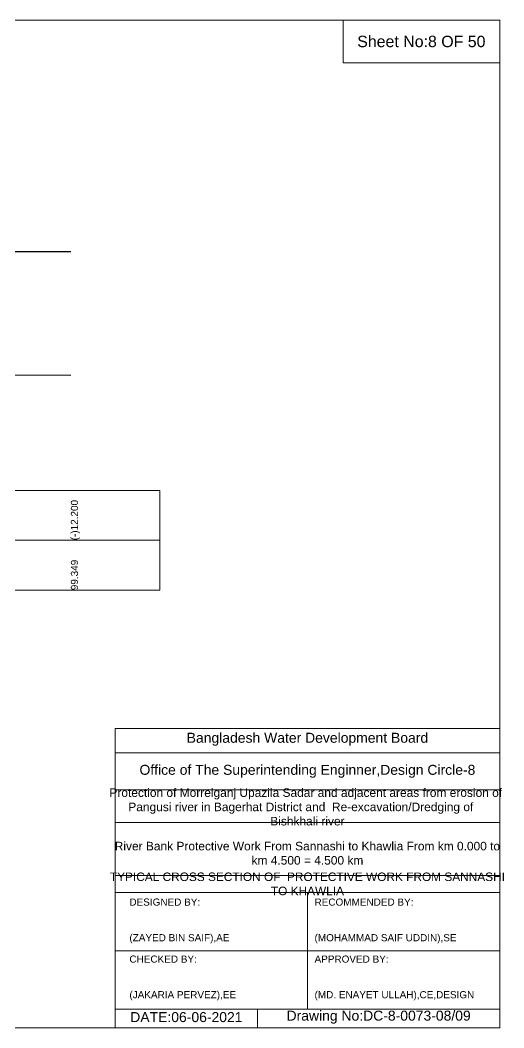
# Model space of a CAD drawing. Header units: inches. Extents: x 89000 to 845029, y -7071 to 0.
# Drawn here: x 211633 to 215029, y -7071 to 0 of the extents above; entities that cross this region are included whole.
import ezdxf

# ---------------------------------------------------------------- set-up
doc = ezdxf.new("R2010")
doc.units = ezdxf.units.IN
doc.header["$LTSCALE"] = 7
doc.header["$MEASUREMENT"] = 0
for name, color, linetype, lineweight in [('Cross section Data Border', 7, 'Continuous', 9), ('Cross Section Labels', 7, 'Continuous', 9), ('Existing_Bed_Level for Xsection', 7, 'Continuous', 25), ('Long Section Labels', 7, 'Continuous', 9)]:
    doc.layers.add(name, color=color, linetype=linetype, lineweight=lineweight)
doc.styles.get("Standard").update_dxf_attribs({"font": 'arial.ttf'})

msp = doc.modelspace()

# ---------------------------------------------------------------- linework, layer by layer
at = {"layer": 'Cross section Data Border'}
msp.add_lwpolyline([(205100, -3300), (212613.21761, -3300), (212613.21761, -4000), (205100, -4000)], close=True, dxfattribs=at)
msp.add_lwpolyline([(205100, -3650), (212613.21761, -3650)], dxfattribs=at)
at = {"layer": 'Cross Section Labels'}
for points in [[(205000, 0), (215000, 0), (215000, -7071), (205000, -7071)], [(213900, 0), (215000, 0), (215000, -300), (213900, -300)]]:
    msp.add_lwpolyline(points, close=True, dxfattribs=at)
for points in [[(212300, -7071), (212300, -4971), (215000, -4971)], [(212300, -5141), (215000, -5141)], [(212300, -5401), (215000, -5401)], [(212300, -5631), (215000, -5631)], [(212300, -6001), (215000, -6001)], [(212300, -6121), (215000, -6121)], [(213650, -6121), (213650, -6941)], [(212300, -6531), (215000, -6531)], [(212300, -6941), (215000, -6941)], [(213300, -6941), (213300, -7071)]]:
    msp.add_lwpolyline(points, dxfattribs=at)
at = {"layer": 'Existing_Bed_Level for Xsection'}
for points in [[(206000, -1623.86), (211988.76437, -1623.86)], [(211513.74778, -2487.93), (211988.76437, -2490.06)]]:
    msp.add_lwpolyline(points, dxfattribs=at)

# ---------------------------------------------------------------- texts
at = {"layer": 'Cross Section Labels', "attachment_point": 5}
for s, insert, char_height in [('Sheet No:8 OF 50', (214450, -150), 80), ('Bangladesh Water Development Board', (213650, -5046), 70), ('Office of The Superintending Enginner,Design Circle-8', (213650, -5271), 70)]:
    msp.add_mtext(s, dxfattribs=dict(at, insert=insert, char_height=char_height))
at = {"layer": 'Cross Section Labels'}
for s, insert, char_height, width, attachment_point in [('Protection of Morrelganj Upazila Sadar and adjacent areas from erosion of  Pangusi river in Bagerhat District and  Re-excavation/Dredging of     Bishkhali river', (213650, -5521), 60, 2800, 5), ('River Bank Protective Work From Sannashi to Khawlia From km 0.000 to km 4.500 = 4.500 km', (213650, -5846), 60, 2700, 5), ('TYPICAL CROSS SECTION OF  PROTECTIVE WORK FROM SANNASHI TO KHAWLIA', (213650, -6061), 59.5765532, 2800, 5), ('DESIGNED BY:^J^J^J(ZAYED BIN SAIF),AE', (212400, -6321), 50, 1400, 4), ('RECOMMENDED BY:^J^J^J(MOHAMMAD SAIF UDDIN),SE', (213700, -6321), 50, 1400, 4), ('CHECKED BY:^J^J^J(JAKARIA PERVEZ),EE', (212400, -6721), 50, 1400, 4), ('APPROVED BY:^J^J^J(MD. ENAYET ULLAH),CE,DESIGN', (213700, -6721), 50, 1400, 4), ('DATE:06-06-2021', (212800, -6996), 70, 1400, 5), ('Drawing No:DC-8-0073-08/09', (214150, -6996), 70, 2200, 5)]:
    msp.add_mtext(s, dxfattribs=dict(at, insert=insert, char_height=char_height, width=width, attachment_point=attachment_point))
at = {"layer": 'Long Section Labels', "char_height": 50, "attachment_point": 1, "rotation": 90}
for s, insert in [('(-)12.200', (211988.76437, -3650)), ('99.349', (211988.76437, -4000))]:
    msp.add_mtext(s, dxfattribs=dict(at, insert=insert))

doc.saveas('drawing.dxf')
